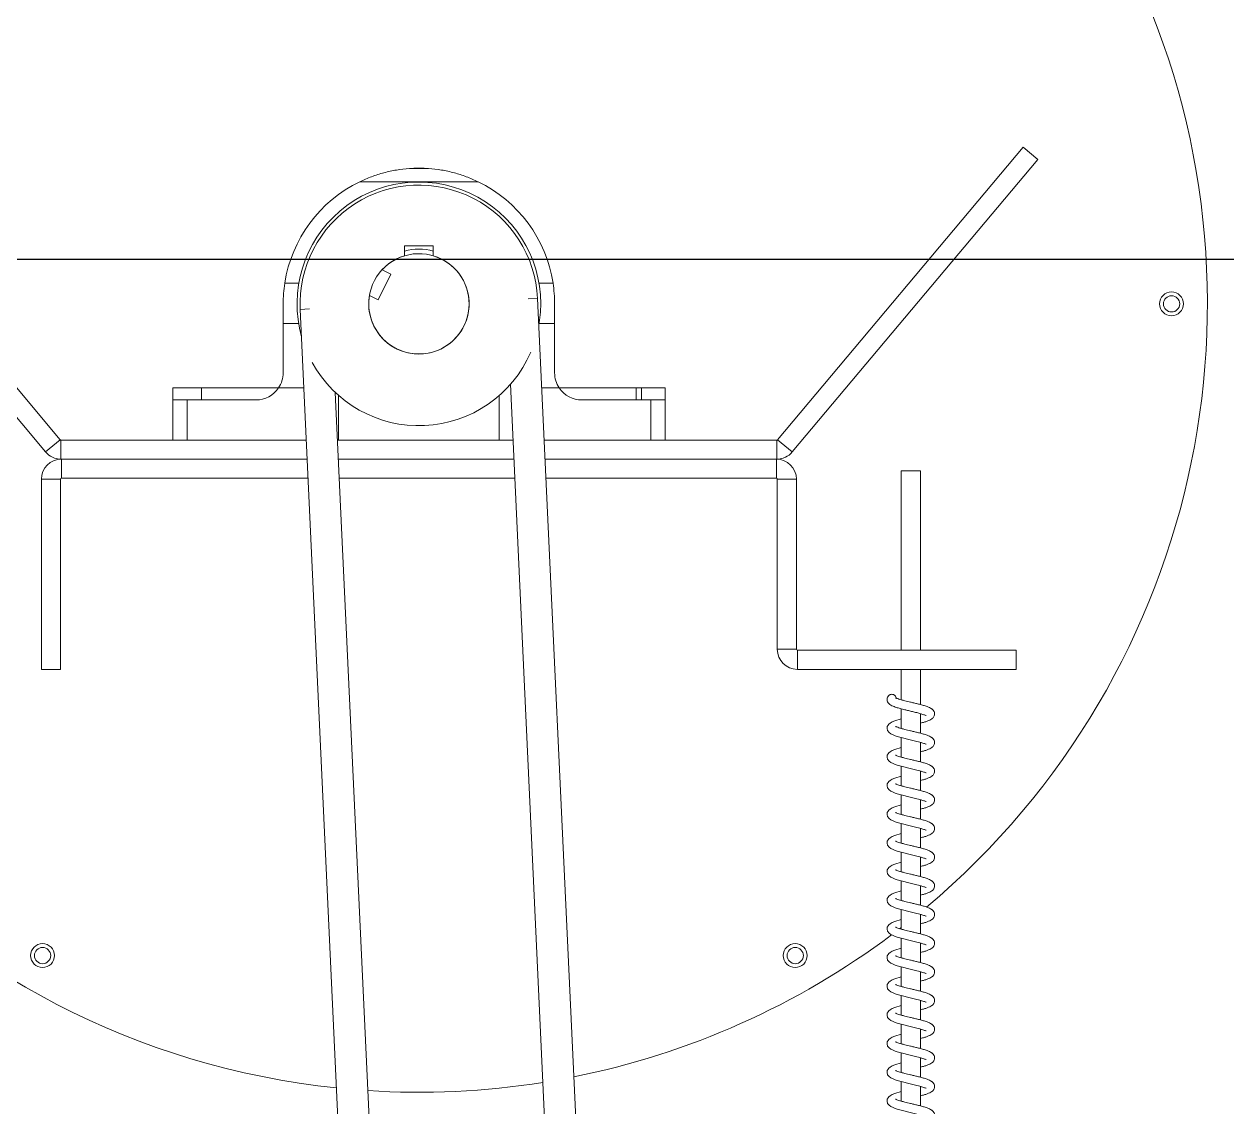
# Model space of a CAD drawing. Extents: x -2187 to 96136, y -11110 to 52208.
# Drawn here: x 42575 to 43078, y 19308 to 19762 of the extents above; entities that cross this region are included whole.
import ezdxf

# ---------------------------------------------------------------- set-up
doc = ezdxf.new("R2010")
doc.units = 0
doc.header["$LTSCALE"] = 1000
doc.header["$MEASUREMENT"] = 0
doc.linetypes.add('DOTE', pattern=[2.42, 2, -0.2, 0.02, -0.2])
doc.layers.add('DOTE', color=14, linetype='DOTE')

msp = doc.modelspace()

# ---------------------------------------------------------------- linework, layer by layer
at = {"color": 7, "linetype": 'Continuous', "lineweight": 15}
for p, q in [((42890.217, 19587.644), (42992.943, 19710.068)), ((42992.943, 19710.068), (42999.071, 19704.926)), ((42489.175, 19707.775), (42589.977, 19587.644)), ((42896.345, 19582.502), (42999.071, 19704.926)), ((42483.047, 19702.632), (42583.848, 19582.502)), ((42744.095, 19701.16), (42736.098, 19701.16)), ((42736.879, 19701.16), (42737.943, 19701.26)), ((42742.251, 19701.26), (42737.943, 19701.26)), ((42742.251, 19701.26), (42743.414, 19701.16)), ((42715.338, 19695.621), (42764.855, 19695.621)), ((42734.097, 19668.801), (42734.097, 19664.626)), ((42746.097, 19668.801), (42734.097, 19668.801)), ((42746.097, 19664.626), (42746.097, 19668.801)), ((42723.09, 19646.17), (42728.381, 19656.941)), ((42728.381, 19656.941), (42724.679, 19658.76)), ((42683.297, 19636.227), (42683.297, 19644.501)), ((42719.388, 19647.989), (42723.09, 19646.17)), ((42789.743, 19646.81), (42825.12, 18886.245)), ((42796.897, 19644.501), (42796.897, 19636.227)), ((42725.828, 18881.626), (42690.45, 19642.192)), ((42683.297, 19615.661), (42683.297, 19636.227)), ((42796.897, 19636.227), (42796.897, 19615.661)), ((42637.097, 19604.301), (42637.097, 19609.301)), ((42637.097, 19609.301), (42649.097, 19609.301)), ((42649.097, 19604.301), (42649.097, 19609.301)), ((42649.097, 19609.301), (42681.349, 19609.301)), ((42681.349, 19609.301), (42691.98, 19609.301)), ((42778.402, 19610.831), (42810.489, 18921.016)), ((42791.488, 19609.301), (42798.844, 19609.301)), ((42798.844, 19609.301), (42831.097, 19609.301)), ((42831.097, 19609.301), (42831.097, 19604.301)), ((42843.097, 19609.301), (42831.097, 19609.301)), ((42833.222, 19609.301), (42833.222, 19604.301)), ((42843.097, 19609.301), (42843.097, 19604.301)), ((42643.097, 19604.301), (42637.097, 19604.301)), ((42637.097, 19587.501), (42637.097, 19604.301)), ((42643.097, 19604.301), (42671.937, 19604.301)), ((42643.097, 19587.501), (42643.097, 19604.301)), ((42737.168, 18917.605), (42705.082, 19607.421)), ((42706.457, 19606.169), (42706.457, 19587.501)), ((42808.257, 19604.301), (42837.097, 19604.301)), ((42843.097, 19604.301), (42837.097, 19604.301)), ((42843.097, 19587.501), (42843.097, 19604.301)), ((42589.977, 19587.644), (42583.848, 19582.502)), ((42590.283, 19587.501), (42692.994, 19587.501)), ((42590.283, 19587.501), (42590.283, 19579.501)), ((42706.008, 19587.501), (42779.488, 19587.501)), ((42792.502, 19587.501), (42889.91, 19587.501)), ((42889.91, 19587.501), (42889.91, 19579.501)), ((42890.217, 19587.644), (42896.345, 19582.502)), ((42590.283, 19579.501), (42693.366, 19579.501)), ((42590.497, 19579.501), (42590.497, 19571.501)), ((42693.366, 19579.501), (42590.497, 19579.501)), ((42706.38, 19579.501), (42779.86, 19579.501)), ((42792.874, 19579.501), (42889.91, 19579.501)), ((42889.697, 19579.501), (42792.874, 19579.501)), ((42889.697, 19571.501), (42889.697, 19579.501)), ((42941.974, 19574.594), (42941.974, 19499.501)), ((42941.974, 19574.594), (42945.99, 19574.594)), ((42945.99, 19574.594), (42950.006, 19574.594)), ((42950.006, 19499.501), (42950.006, 19574.594)), ((42590.097, 19571.101), (42582.097, 19571.101)), ((42582.097, 19571.101), (42582.097, 19491.501)), ((42590.097, 19571.101), (42590.097, 19491.501)), ((42693.738, 19571.501), (42590.497, 19571.501)), ((42780.232, 19571.501), (42706.753, 19571.501)), ((42889.697, 19571.501), (42793.246, 19571.501)), ((42890.097, 19499.901), (42890.097, 19571.101)), ((42898.097, 19571.101), (42890.097, 19571.101)), ((42898.097, 19499.901), (42898.097, 19571.101)), ((42890.097, 19499.901), (42898.097, 19499.901)), ((42898.497, 19499.501), (42898.497, 19491.501)), ((42990.097, 19499.501), (42898.497, 19499.501)), ((42990.097, 19499.501), (42990.097, 19491.501)), ((42590.097, 19491.501), (42582.097, 19491.501)), ((42990.097, 19491.501), (42898.497, 19491.501)), ((42941.974, 19491.501), (42941.974, 19478.774)), ((42950.006, 19476.779), (42950.006, 19491.501)), ((42941.974, 19474.965), (42941.974, 19466.774)), ((42950.006, 19464.779), (42950.006, 19472.967)), ((42941.649, 19466.874), (42941.974, 19466.967)), ((42941.974, 19462.965), (42941.974, 19454.774)), ((42950.006, 19452.779), (42950.006, 19460.967)), ((42941.649, 19454.874), (42941.974, 19454.967)), ((42941.974, 19450.965), (42941.974, 19442.774)), ((42950.006, 19440.779), (42950.006, 19448.967)), ((42941.649, 19442.874), (42941.974, 19442.967)), ((42941.974, 19438.965), (42941.974, 19430.774)), ((42950.006, 19428.779), (42950.006, 19436.967)), ((42941.649, 19430.874), (42941.974, 19430.967)), ((42941.974, 19426.965), (42941.974, 19418.774)), ((42950.006, 19416.779), (42950.006, 19424.967)), ((42941.649, 19418.874), (42941.974, 19418.967)), ((42941.974, 19414.965), (42941.974, 19406.774)), ((42950.006, 19404.779), (42950.006, 19412.967)), ((42941.649, 19406.874), (42941.974, 19406.967)), ((42941.974, 19402.965), (42941.974, 19394.774)), ((42950.006, 19392.779), (42950.006, 19400.967)), ((42941.649, 19394.874), (42941.974, 19394.967)), ((42941.974, 19390.965), (42941.974, 19382.774)), ((42950.006, 19380.779), (42950.006, 19388.967)), ((42941.286, 19382.924), (42941.974, 19383.454)), ((42941.649, 19382.874), (42941.974, 19382.967)), ((42941.974, 19378.965), (42941.974, 19370.774)), ((42950.006, 19368.779), (42950.006, 19376.967)), ((42941.649, 19370.874), (42941.974, 19370.967)), ((42941.974, 19366.965), (42941.974, 19358.774)), ((42950.006, 19356.779), (42950.006, 19364.967)), ((42941.649, 19358.874), (42941.974, 19358.967)), ((42941.974, 19354.965), (42941.974, 19346.774)), ((42950.006, 19344.779), (42950.006, 19352.967)), ((42941.649, 19346.874), (42941.974, 19346.967)), ((42941.974, 19342.965), (42941.974, 19334.774)), ((42950.006, 19332.779), (42950.006, 19340.967)), ((42941.649, 19334.874), (42941.974, 19334.967)), ((42941.974, 19330.965), (42941.974, 19322.774)), ((42950.006, 19320.779), (42950.006, 19328.967)), ((42941.649, 19322.874), (42941.974, 19322.967)), ((42941.974, 19318.965), (42941.974, 19310.774)), ((42950.006, 19308.779), (42950.006, 19316.967)), ((42941.649, 19310.874), (42941.974, 19310.967))]:
    msp.add_line(p, q, dxfattribs=at)
at = {"color": 8, "linetype": 'Continuous', "lineweight": 15}
for p, q in [((42683.962, 19653.17), (42689.839, 19653.17)), ((42790.355, 19653.17), (42796.231, 19653.17)), ((42789.743, 19646.81), (42785.847, 19646.629)), ((42690.45, 19642.192), (42694.346, 19642.373)), ((42683.297, 19636.227), (42689.772, 19636.227)), ((42790.421, 19636.227), (42796.897, 19636.227)), ((42773.737, 19606.169), (42773.737, 19587.501)), ((42837.097, 19604.301), (42837.097, 19587.501))]:
    msp.add_line(p, q, dxfattribs=at)
at = {"color": 7, "linetype": 'Continuous', "lineweight": 15, "flags": 128}
for points in [[(42941.974, 19470.783), (42939.315, 19469.986), (42938.206, 19469.533), (42937.34, 19469.052), (42936.779, 19468.593), (42936.432, 19468.168), (42936.134, 19467.538), (42936.039, 19466.707), (42936.278, 19465.852), (42936.86, 19465.079), (42937.672, 19464.49), (42938.554, 19464.055), (42939.361, 19463.742), (42940.244, 19463.454), (42941.915, 19462.98), (42943.107, 19462.677), (42944.546, 19462.327), (42946.192, 19461.939), (42947.973, 19461.508), (42949.756, 19461.044), (42951.371, 19460.542), (42951.371, 19460.542)], [(42941.974, 19458.783), (42939.315, 19457.986), (42938.206, 19457.533), (42937.34, 19457.052), (42936.779, 19456.593), (42936.432, 19456.168), (42936.134, 19455.538), (42936.039, 19454.707), (42936.278, 19453.852), (42936.86, 19453.079), (42937.672, 19452.49), (42938.554, 19452.055), (42939.361, 19451.742), (42940.244, 19451.454), (42941.915, 19450.98), (42943.107, 19450.677), (42944.546, 19450.327), (42946.192, 19449.939), (42947.973, 19449.508), (42949.756, 19449.044), (42951.371, 19448.542), (42951.371, 19448.542)], [(42941.974, 19446.783), (42939.315, 19445.986), (42938.206, 19445.533), (42937.34, 19445.052), (42936.779, 19444.593), (42936.432, 19444.168), (42936.134, 19443.538), (42936.039, 19442.707), (42936.278, 19441.852), (42936.86, 19441.079), (42937.672, 19440.49), (42938.554, 19440.055), (42939.361, 19439.742), (42940.244, 19439.454), (42941.915, 19438.98), (42943.107, 19438.677), (42944.546, 19438.327), (42946.192, 19437.939), (42947.973, 19437.508), (42949.756, 19437.044), (42951.371, 19436.542), (42951.371, 19436.542)], [(42941.974, 19434.783), (42939.315, 19433.986), (42938.206, 19433.533), (42937.34, 19433.052), (42936.779, 19432.593), (42936.432, 19432.168), (42936.134, 19431.538), (42936.039, 19430.707), (42936.278, 19429.852), (42936.86, 19429.079), (42937.672, 19428.49), (42938.554, 19428.055), (42939.361, 19427.742), (42940.244, 19427.454), (42941.915, 19426.98), (42943.107, 19426.677), (42944.546, 19426.327), (42946.192, 19425.939), (42947.973, 19425.508), (42949.756, 19425.044), (42951.371, 19424.542), (42951.371, 19424.542)], [(42941.974, 19422.783), (42939.315, 19421.986), (42938.206, 19421.533), (42937.34, 19421.052), (42936.779, 19420.593), (42936.432, 19420.168), (42936.134, 19419.538), (42936.039, 19418.707), (42936.278, 19417.852), (42936.86, 19417.079), (42937.672, 19416.49), (42938.554, 19416.055), (42939.361, 19415.742), (42940.244, 19415.454), (42941.915, 19414.98), (42943.107, 19414.677), (42944.546, 19414.327), (42946.192, 19413.939), (42947.973, 19413.508), (42949.756, 19413.044), (42951.371, 19412.542), (42951.371, 19412.542)], [(42941.974, 19410.783), (42939.315, 19409.986), (42938.206, 19409.533), (42937.34, 19409.052), (42936.779, 19408.593), (42936.432, 19408.168), (42936.134, 19407.538), (42936.039, 19406.707), (42936.278, 19405.852), (42936.86, 19405.079), (42937.672, 19404.49), (42938.554, 19404.055), (42939.361, 19403.742), (42940.244, 19403.454), (42941.915, 19402.98), (42943.107, 19402.677), (42944.546, 19402.327), (42946.192, 19401.939), (42947.973, 19401.508), (42949.756, 19401.044), (42951.371, 19400.542), (42951.371, 19400.542)], [(42941.974, 19398.783), (42939.315, 19397.986), (42938.206, 19397.533), (42937.34, 19397.052), (42936.779, 19396.593), (42936.432, 19396.168), (42936.134, 19395.538), (42936.039, 19394.707), (42936.278, 19393.852), (42936.86, 19393.079), (42937.672, 19392.49), (42938.554, 19392.055), (42939.361, 19391.742), (42940.244, 19391.454), (42941.915, 19390.98), (42943.107, 19390.677), (42944.546, 19390.327), (42946.192, 19389.939), (42947.973, 19389.508), (42949.756, 19389.044), (42951.371, 19388.542), (42951.371, 19388.542)], [(42941.974, 19386.783), (42939.315, 19385.986), (42938.206, 19385.533), (42937.34, 19385.052), (42936.779, 19384.593), (42936.432, 19384.168), (42936.134, 19383.538), (42936.039, 19382.707), (42936.278, 19381.852), (42936.86, 19381.079), (42937.672, 19380.49), (42938.554, 19380.055), (42939.361, 19379.742), (42940.244, 19379.454), (42941.915, 19378.98), (42943.107, 19378.677), (42944.546, 19378.327), (42946.192, 19377.939), (42947.973, 19377.508), (42949.756, 19377.044), (42951.371, 19376.542), (42951.371, 19376.542)], [(42941.974, 19374.783), (42939.315, 19373.986), (42938.206, 19373.533), (42937.34, 19373.052), (42936.779, 19372.593), (42936.432, 19372.168), (42936.134, 19371.538), (42936.039, 19370.707), (42936.278, 19369.852), (42936.86, 19369.079), (42937.672, 19368.49), (42938.554, 19368.055), (42939.361, 19367.742), (42940.244, 19367.454), (42941.915, 19366.98), (42943.107, 19366.677), (42944.546, 19366.327), (42946.192, 19365.939), (42947.973, 19365.508), (42949.756, 19365.044), (42951.371, 19364.542), (42951.371, 19364.542)], [(42941.974, 19362.783), (42939.315, 19361.986), (42938.206, 19361.533), (42937.34, 19361.052), (42936.779, 19360.593), (42936.432, 19360.168), (42936.134, 19359.538), (42936.039, 19358.707), (42936.278, 19357.852), (42936.86, 19357.079), (42937.672, 19356.49), (42938.554, 19356.055), (42939.361, 19355.742), (42940.244, 19355.454), (42941.915, 19354.98), (42943.107, 19354.677), (42944.546, 19354.327), (42946.192, 19353.939), (42947.973, 19353.508), (42949.756, 19353.044), (42951.371, 19352.542), (42951.371, 19352.542)], [(42941.974, 19350.783), (42939.315, 19349.986), (42938.206, 19349.533), (42937.34, 19349.052), (42936.779, 19348.593), (42936.432, 19348.168), (42936.134, 19347.538), (42936.039, 19346.707), (42936.278, 19345.852), (42936.86, 19345.079), (42937.672, 19344.49), (42938.554, 19344.055), (42939.361, 19343.742), (42940.244, 19343.454), (42941.915, 19342.98), (42943.107, 19342.677), (42944.546, 19342.327), (42946.192, 19341.939), (42947.973, 19341.508), (42949.756, 19341.044), (42951.371, 19340.542), (42951.371, 19340.542)], [(42941.974, 19338.783), (42939.315, 19337.986), (42938.206, 19337.533), (42937.34, 19337.052), (42936.779, 19336.593), (42936.432, 19336.168), (42936.134, 19335.538), (42936.039, 19334.707), (42936.278, 19333.852), (42936.86, 19333.079), (42937.672, 19332.49), (42938.554, 19332.055), (42939.361, 19331.742), (42940.244, 19331.454), (42941.915, 19330.98), (42943.107, 19330.677), (42944.546, 19330.327), (42946.192, 19329.939), (42947.973, 19329.508), (42949.756, 19329.044), (42951.371, 19328.542), (42951.371, 19328.542)], [(42941.974, 19326.783), (42939.315, 19325.986), (42938.206, 19325.533), (42937.34, 19325.052), (42936.779, 19324.593), (42936.432, 19324.168), (42936.134, 19323.538), (42936.039, 19322.707), (42936.278, 19321.852), (42936.86, 19321.079), (42937.672, 19320.49), (42938.554, 19320.055), (42939.361, 19319.742), (42940.244, 19319.454), (42941.915, 19318.98), (42943.107, 19318.677), (42944.546, 19318.327), (42946.192, 19317.939), (42947.973, 19317.508), (42949.756, 19317.044), (42951.371, 19316.542), (42951.371, 19316.542)], [(42941.974, 19314.783), (42939.315, 19313.986), (42938.206, 19313.533), (42937.34, 19313.052), (42936.779, 19312.593), (42936.432, 19312.168), (42936.134, 19311.538), (42936.039, 19310.707), (42936.278, 19309.852), (42936.86, 19309.079), (42937.672, 19308.49), (42938.554, 19308.055), (42939.361, 19307.742), (42940.244, 19307.454), (42941.915, 19306.98), (42943.107, 19306.677), (42944.546, 19306.327), (42946.192, 19305.939), (42947.973, 19305.508), (42949.756, 19305.044), (42951.371, 19304.542), (42951.371, 19304.542)]]:
    msp.add_lwpolyline(points, dxfattribs=at)
at = {"color": 7, "linetype": 'Continuous', "lineweight": 15}
for centre, radius in [((43055.097, 19644.501), 5), ((43055.097, 19644.501), 3.4), ((42582.597, 19371.703), 5), ((42582.597, 19371.703), 3.4), ((42897.597, 19371.703), 5), ((42897.597, 19371.703), 3.4)]:
    msp.add_circle(centre, radius, dxfattribs=at)
for centre, radius, start, end in [((42707.248, 19607.917), 404.25, 89.31279, 180.43809), ((42707.248, 19607.917), 366.25, 87.91279, 180.43809), ((42740.097, 19644.501), 330, 310.07092, 180), ((42740.097, 19644.501), 56.8, 85.96336, 94.03664), ((42740.097, 19644.501), 56.8, 115.84193, 171.22174), ((42740.097, 19644.501), 51, 0, 195.62752), ((42740.097, 19644.501), 56.8, 8.77826, 64.15807), ((42740.097, 19644.501), 49.7, 2.66316, 182.66316), ((42740.097, 19644.501), 21, 170.4399, 137.2368), ((42740.097, 19644.501), 21, 106.60155, 73.39845), ((42740.097, 19644.501), 22.9, 74.81071, 105.18929), ((42740.097, 19644.501), 330, 180, 264.00111), ((42740.097, 19644.501), 51, 349.6988, 0), ((42740.097, 19644.501), 51, 208.76165, 336.56468), ((42671.937, 19615.661), 11.36, 325.95394, 0), ((42808.257, 19615.661), 11.36, 180, 214.04606), ((42671.937, 19615.661), 11.36, 270, 325.95394), ((42808.257, 19615.661), 11.36, 214.04606, 270), ((42840.995, 19608.94), 500, 180.43809, 255.34526), ((42590.283, 19587.901), 0.4, 220, 270), ((42590.497, 19571.101), 8.4, 90, 180), ((42590.283, 19587.901), 8.4, 220, 270), ((42889.697, 19571.101), 8.4, 0, 90), ((42889.91, 19587.901), 8.4, 270, 320), ((42590.497, 19571.101), 0.4, 90, 180), ((42889.697, 19571.101), 0.4, 0, 90), ((42898.497, 19499.901), 8.4, 180, 270), ((42898.497, 19499.901), 0.4, 180, 270), ((42740.097, 19644.501), 330, 281.32521, 306.83035), ((42740.097, 19644.501), 330, 266.27797, 279.04836)]:
    msp.add_arc(centre, radius, start, end, dxfattribs=at)
for points, knots in [([(42715.338, 19695.621), (42716.977, 19696.36), (42720.293, 19697.855), (42725.459, 19699.459), (42730.742, 19700.637), (42734.307, 19700.985), (42736.098, 19701.16)], [0, 0, 0, 0, 0.2434612, 0.4926801, 0.7450337, 1, 1, 1, 1]), ([(42744.095, 19701.16), (42745.901, 19700.983), (42749.53, 19700.628), (42754.809, 19699.439), (42759.959, 19697.829), (42763.213, 19696.362), (42764.855, 19695.621)], [0, 0, 0, 0, 0.256965, 0.5164898, 0.7560123, 1, 1, 1, 1]), ([(42683.297, 19644.501), (42683.324, 19645.937), (42683.378, 19648.827), (42683.767, 19651.716), (42683.962, 19653.17)], [0, 0, 0, 0, 0.4970674, 1, 1, 1, 1]), ([(42796.231, 19653.17), (42796.425, 19651.733), (42796.814, 19648.844), (42796.869, 19645.954), (42796.897, 19644.501)], [0, 0, 0, 0, 0.4970674, 1, 1, 1, 1]), ([(42936.495, 19480.246), (42936.474, 19480.221), (42936.334, 19480.053), (42936.07, 19479.476), (42935.987, 19478.669), (42936.244, 19477.78), (42936.859, 19477.014), (42937.612, 19476.497), (42938.472, 19476.076), (42939.359, 19475.734), (42940.424, 19475.392), (42941.687, 19475.032), (42943.159, 19474.662), (42944.599, 19474.312), (42946.257, 19473.925), (42948.043, 19473.494), (42949.869, 19473.033), (42950.858, 19472.71), (42951.371, 19472.542)], [0, 0, 0, 0, 0.0073633, 0.0490766, 0.1002402, 0.1572666, 0.2222072, 0.2925581, 0.3557236, 0.4064448, 0.4580815, 0.5445383, 0.6006866, 0.6654221, 0.7379883, 0.8183615, 0.9056776, 1, 1, 1, 1]), ([(42939.885, 19479.173), (42939.87, 19479.352), (42939.837, 19479.756), (42939.585, 19480.246), (42939.248, 19480.614), (42938.898, 19480.858), (42938.48, 19481.022), (42938.02, 19481.081), (42937.562, 19481.022), (42937.14, 19480.86), (42936.801, 19480.609), (42936.574, 19480.405), (42936.508, 19480.265), (42936.498, 19480.244)], [0, 0, 0, 0, 0.1119108, 0.2534681, 0.3363082, 0.4261609, 0.5213826, 0.6195349, 0.7176872, 0.8129089, 0.9027617, 0.9856018, 1, 1, 1, 1]), ([(42950.006, 19468.969), (42950.305, 19469.048), (42951.103, 19469.257), (42952.255, 19469.605), (42953.444, 19470.044), (42954.369, 19470.496), (42955.015, 19470.953), (42955.447, 19471.398), (42955.835, 19472.04), (42955.976, 19472.738), (42955.917, 19473.352), (42955.76, 19473.815), (42955.538, 19474.195), (42955.351, 19474.441), (42955.191, 19474.608), (42955.074, 19474.712), (42955.001, 19474.771), (42954.926, 19474.824), (42954.809, 19474.908), (42954.552, 19475.088), (42954.137, 19475.353), (42953.335, 19475.749), (42952.133, 19476.188), (42950.493, 19476.662), (42948.86, 19477.076), (42947.292, 19477.456), (42945.495, 19477.876), (42943.676, 19478.316), (42942.042, 19478.744), (42940.869, 19479.109), (42940.082, 19479.382), (42939.621, 19479.617), (42939.6, 19479.613), (42939.593, 19479.612)], [0, 0, 0, 0, 0.0285952, 0.0761955, 0.1241062, 0.1716083, 0.2108316, 0.2395278, 0.2648766, 0.2981721, 0.3190702, 0.3454717, 0.358496, 0.3689234, 0.3768081, 0.3798698, 0.382417, 0.3847304, 0.3875432, 0.3958286, 0.4250802, 0.4717151, 0.5360947, 0.5921166, 0.6429562, 0.6890391, 0.7301891, 0.798723, 0.8495475, 0.8909822, 0.9342724, 0.9781317, 1, 1, 1, 1]), ([(42950.319, 19472.869), (42950.237, 19472.843), (42950.143, 19472.812), (42950.023, 19472.779), (42950.006, 19472.775)], [0, 0, 0, 0, 0.8629982, 1, 1, 1, 1]), ([(42951.371, 19472.542), (42951.614, 19472.454), (42952.037, 19472.301), (42952.315, 19472.176), (42952.351, 19472.174), (42952.365, 19472.174)], [0, 0, 0, 0, 0.4544799, 0.7918507, 1, 1, 1, 1]), ([(42950.006, 19456.969), (42950.305, 19457.048), (42951.103, 19457.257), (42952.255, 19457.605), (42953.444, 19458.044), (42954.369, 19458.496), (42955.015, 19458.953), (42955.447, 19459.398), (42955.835, 19460.04), (42955.976, 19460.738), (42955.917, 19461.352), (42955.76, 19461.815), (42955.538, 19462.195), (42955.351, 19462.441), (42955.191, 19462.608), (42955.074, 19462.712), (42955.001, 19462.771), (42954.926, 19462.824), (42954.809, 19462.908), (42954.552, 19463.088), (42954.137, 19463.353), (42953.335, 19463.749), (42952.133, 19464.188), (42950.493, 19464.662), (42948.86, 19465.076), (42947.292, 19465.456), (42945.495, 19465.876), (42943.676, 19466.316), (42942.042, 19466.744), (42940.869, 19467.109), (42940.082, 19467.382), (42939.621, 19467.617), (42939.6, 19467.613), (42939.593, 19467.612)], [0, 0, 0, 0, 0.0285952, 0.0761955, 0.1241062, 0.1716083, 0.2108316, 0.2395278, 0.2648766, 0.2981721, 0.3190702, 0.3454717, 0.358496, 0.3689234, 0.3768081, 0.3798698, 0.382417, 0.3847304, 0.3875432, 0.3958286, 0.4250802, 0.4717151, 0.5360947, 0.5921166, 0.6429562, 0.6890391, 0.7301891, 0.798723, 0.8495475, 0.8909822, 0.9342724, 0.9781317, 1, 1, 1, 1]), ([(42950.319, 19460.869), (42950.237, 19460.843), (42950.143, 19460.812), (42950.023, 19460.779), (42950.006, 19460.775)], [0, 0, 0, 0, 0.86299823, 1, 1, 1, 1]), ([(42951.371, 19460.542), (42951.614, 19460.454), (42952.037, 19460.301), (42952.315, 19460.176), (42952.351, 19460.174), (42952.365, 19460.174)], [0, 0, 0, 0, 0.4544799, 0.7918507, 1, 1, 1, 1]), ([(42950.006, 19444.969), (42950.305, 19445.048), (42951.103, 19445.257), (42952.255, 19445.605), (42953.444, 19446.044), (42954.369, 19446.496), (42955.015, 19446.953), (42955.447, 19447.398), (42955.835, 19448.04), (42955.976, 19448.738), (42955.917, 19449.352), (42955.76, 19449.815), (42955.538, 19450.195), (42955.351, 19450.441), (42955.191, 19450.608), (42955.074, 19450.712), (42955.001, 19450.771), (42954.926, 19450.824), (42954.809, 19450.908), (42954.552, 19451.088), (42954.137, 19451.353), (42953.335, 19451.749), (42952.133, 19452.188), (42950.493, 19452.662), (42948.86, 19453.076), (42947.292, 19453.456), (42945.495, 19453.876), (42943.676, 19454.316), (42942.042, 19454.744), (42940.869, 19455.109), (42940.082, 19455.382), (42939.621, 19455.617), (42939.6, 19455.613), (42939.593, 19455.612)], [0, 0, 0, 0, 0.0285952, 0.0761955, 0.1241062, 0.1716083, 0.2108316, 0.2395278, 0.2648766, 0.2981721, 0.3190702, 0.3454717, 0.358496, 0.3689234, 0.3768081, 0.3798698, 0.382417, 0.3847304, 0.3875432, 0.3958286, 0.4250802, 0.4717151, 0.5360947, 0.5921166, 0.6429562, 0.6890391, 0.7301891, 0.798723, 0.8495475, 0.8909822, 0.9342724, 0.9781317, 1, 1, 1, 1]), ([(42950.319, 19448.869), (42950.237, 19448.843), (42950.143, 19448.812), (42950.023, 19448.779), (42950.006, 19448.775)], [0, 0, 0, 0, 0.8629982, 1, 1, 1, 1]), ([(42951.371, 19448.542), (42951.614, 19448.454), (42952.037, 19448.301), (42952.315, 19448.176), (42952.351, 19448.174), (42952.365, 19448.174)], [0, 0, 0, 0, 0.45447993, 0.7918507, 1, 1, 1, 1]), ([(42950.006, 19432.969), (42950.305, 19433.048), (42951.103, 19433.257), (42952.255, 19433.605), (42953.444, 19434.044), (42954.369, 19434.496), (42955.015, 19434.953), (42955.447, 19435.398), (42955.835, 19436.04), (42955.976, 19436.738), (42955.917, 19437.352), (42955.76, 19437.815), (42955.538, 19438.195), (42955.351, 19438.441), (42955.191, 19438.608), (42955.074, 19438.712), (42955.001, 19438.771), (42954.926, 19438.824), (42954.809, 19438.908), (42954.552, 19439.088), (42954.137, 19439.353), (42953.335, 19439.749), (42952.133, 19440.188), (42950.493, 19440.662), (42948.86, 19441.076), (42947.292, 19441.456), (42945.495, 19441.876), (42943.676, 19442.316), (42942.042, 19442.744), (42940.869, 19443.109), (42940.082, 19443.382), (42939.621, 19443.617), (42939.6, 19443.613), (42939.593, 19443.612)], [0, 0, 0, 0, 0.0285952, 0.0761955, 0.1241062, 0.1716083, 0.2108316, 0.2395278, 0.2648766, 0.2981721, 0.3190702, 0.3454717, 0.358496, 0.3689234, 0.3768081, 0.3798698, 0.382417, 0.3847304, 0.3875432, 0.3958286, 0.4250802, 0.4717151, 0.5360947, 0.5921166, 0.6429562, 0.6890391, 0.7301891, 0.798723, 0.8495475, 0.8909822, 0.9342724, 0.9781317, 1, 1, 1, 1]), ([(42950.319, 19436.869), (42950.237, 19436.843), (42950.143, 19436.812), (42950.023, 19436.779), (42950.006, 19436.775)], [0, 0, 0, 0, 0.8629982, 1, 1, 1, 1]), ([(42951.371, 19436.542), (42951.614, 19436.454), (42952.037, 19436.301), (42952.315, 19436.176), (42952.351, 19436.174), (42952.365, 19436.174)], [0, 0, 0, 0, 0.4544799, 0.7918507, 1, 1, 1, 1]), ([(42950.006, 19420.969), (42950.305, 19421.048), (42951.103, 19421.257), (42952.255, 19421.605), (42953.444, 19422.044), (42954.369, 19422.496), (42955.015, 19422.953), (42955.447, 19423.398), (42955.835, 19424.04), (42955.976, 19424.738), (42955.917, 19425.352), (42955.76, 19425.815), (42955.538, 19426.195), (42955.351, 19426.441), (42955.191, 19426.608), (42955.074, 19426.712), (42955.001, 19426.771), (42954.926, 19426.824), (42954.809, 19426.908), (42954.552, 19427.088), (42954.137, 19427.353), (42953.335, 19427.749), (42952.133, 19428.188), (42950.493, 19428.662), (42948.86, 19429.076), (42947.292, 19429.456), (42945.495, 19429.876), (42943.676, 19430.316), (42942.042, 19430.744), (42940.869, 19431.109), (42940.082, 19431.382), (42939.621, 19431.617), (42939.6, 19431.613), (42939.593, 19431.612)], [0, 0, 0, 0, 0.0285952, 0.0761955, 0.1241062, 0.1716083, 0.2108316, 0.2395278, 0.2648766, 0.2981721, 0.3190702, 0.3454717, 0.358496, 0.3689234, 0.3768081, 0.3798698, 0.382417, 0.3847304, 0.3875432, 0.3958286, 0.4250802, 0.4717151, 0.5360947, 0.5921166, 0.6429562, 0.6890391, 0.7301891, 0.798723, 0.8495475, 0.8909822, 0.9342724, 0.9781317, 1, 1, 1, 1]), ([(42950.319, 19424.869), (42950.237, 19424.843), (42950.143, 19424.812), (42950.023, 19424.779), (42950.006, 19424.775)], [0, 0, 0, 0, 0.8629982, 1, 1, 1, 1]), ([(42951.371, 19424.542), (42951.614, 19424.454), (42952.037, 19424.301), (42952.315, 19424.176), (42952.351, 19424.174), (42952.365, 19424.174)], [0, 0, 0, 0, 0.4544799, 0.7918507, 1, 1, 1, 1]), ([(42950.006, 19408.969), (42950.305, 19409.048), (42951.103, 19409.257), (42952.255, 19409.605), (42953.444, 19410.044), (42954.369, 19410.496), (42955.015, 19410.953), (42955.447, 19411.398), (42955.835, 19412.04), (42955.976, 19412.738), (42955.917, 19413.352), (42955.76, 19413.815), (42955.538, 19414.195), (42955.351, 19414.441), (42955.191, 19414.608), (42955.074, 19414.712), (42955.001, 19414.771), (42954.926, 19414.824), (42954.809, 19414.908), (42954.552, 19415.088), (42954.137, 19415.353), (42953.335, 19415.749), (42952.133, 19416.188), (42950.493, 19416.662), (42948.86, 19417.076), (42947.292, 19417.456), (42945.495, 19417.876), (42943.676, 19418.316), (42942.042, 19418.744), (42940.869, 19419.109), (42940.082, 19419.382), (42939.621, 19419.617), (42939.6, 19419.613), (42939.593, 19419.612)], [0, 0, 0, 0, 0.0285952, 0.0761955, 0.1241062, 0.1716083, 0.2108316, 0.2395278, 0.2648766, 0.2981721, 0.3190702, 0.3454717, 0.358496, 0.3689234, 0.3768081, 0.3798698, 0.382417, 0.3847304, 0.3875432, 0.3958286, 0.4250802, 0.4717151, 0.5360947, 0.5921166, 0.6429562, 0.6890391, 0.7301891, 0.798723, 0.8495475, 0.8909822, 0.9342724, 0.9781317, 1, 1, 1, 1]), ([(42950.319, 19412.869), (42950.237, 19412.843), (42950.143, 19412.812), (42950.023, 19412.779), (42950.006, 19412.775)], [0, 0, 0, 0, 0.8629982, 1, 1, 1, 1]), ([(42951.371, 19412.542), (42951.614, 19412.454), (42952.037, 19412.301), (42952.315, 19412.176), (42952.351, 19412.174), (42952.365, 19412.174)], [0, 0, 0, 0, 0.4544799, 0.7918507, 1, 1, 1, 1]), ([(42950.006, 19396.969), (42950.305, 19397.048), (42951.103, 19397.257), (42952.255, 19397.605), (42953.444, 19398.044), (42954.369, 19398.496), (42955.015, 19398.953), (42955.447, 19399.398), (42955.835, 19400.04), (42955.976, 19400.738), (42955.917, 19401.352), (42955.76, 19401.815), (42955.538, 19402.195), (42955.351, 19402.441), (42955.191, 19402.608), (42955.074, 19402.712), (42955.001, 19402.771), (42954.926, 19402.824), (42954.809, 19402.908), (42954.552, 19403.088), (42954.137, 19403.353), (42953.335, 19403.749), (42952.133, 19404.188), (42950.493, 19404.662), (42948.86, 19405.076), (42947.292, 19405.456), (42945.495, 19405.876), (42943.676, 19406.316), (42942.042, 19406.744), (42940.869, 19407.109), (42940.082, 19407.382), (42939.621, 19407.617), (42939.6, 19407.613), (42939.593, 19407.612)], [0, 0, 0, 0, 0.0285952, 0.0761955, 0.1241062, 0.1716083, 0.2108316, 0.2395278, 0.2648766, 0.2981721, 0.3190702, 0.3454717, 0.358496, 0.3689234, 0.3768081, 0.3798698, 0.382417, 0.3847304, 0.3875432, 0.3958286, 0.4250802, 0.4717151, 0.5360947, 0.5921166, 0.6429562, 0.6890391, 0.7301891, 0.798723, 0.8495475, 0.8909822, 0.9342724, 0.9781317, 1, 1, 1, 1]), ([(42950.319, 19400.869), (42950.237, 19400.843), (42950.143, 19400.812), (42950.023, 19400.779), (42950.006, 19400.775)], [0, 0, 0, 0, 0.8629982, 1, 1, 1, 1]), ([(42951.371, 19400.542), (42951.614, 19400.454), (42952.037, 19400.301), (42952.315, 19400.176), (42952.351, 19400.174), (42952.365, 19400.174)], [0, 0, 0, 0, 0.45447993, 0.7918507, 1, 1, 1, 1]), ([(42950.006, 19384.969), (42950.305, 19385.048), (42951.103, 19385.257), (42952.255, 19385.605), (42953.444, 19386.044), (42954.369, 19386.496), (42955.015, 19386.953), (42955.447, 19387.398), (42955.835, 19388.04), (42955.976, 19388.738), (42955.917, 19389.352), (42955.76, 19389.815), (42955.538, 19390.195), (42955.351, 19390.441), (42955.191, 19390.608), (42955.074, 19390.712), (42955.001, 19390.771), (42954.926, 19390.824), (42954.809, 19390.908), (42954.552, 19391.088), (42954.137, 19391.353), (42953.335, 19391.749), (42952.133, 19392.188), (42950.493, 19392.662), (42948.86, 19393.076), (42947.292, 19393.456), (42945.495, 19393.876), (42943.676, 19394.316), (42942.042, 19394.744), (42940.869, 19395.109), (42940.082, 19395.382), (42939.621, 19395.617), (42939.6, 19395.613), (42939.593, 19395.612)], [0, 0, 0, 0, 0.0285952, 0.0761955, 0.1241062, 0.1716083, 0.2108316, 0.2395278, 0.2648766, 0.2981721, 0.3190702, 0.3454717, 0.358496, 0.3689234, 0.3768081, 0.3798698, 0.382417, 0.3847304, 0.3875432, 0.3958286, 0.4250802, 0.4717151, 0.5360947, 0.5921166, 0.6429562, 0.6890391, 0.7301891, 0.798723, 0.8495475, 0.8909822, 0.9342724, 0.9781317, 1, 1, 1, 1]), ([(42950.319, 19388.869), (42950.237, 19388.843), (42950.143, 19388.812), (42950.023, 19388.779), (42950.006, 19388.775)], [0, 0, 0, 0, 0.8629982, 1, 1, 1, 1]), ([(42951.371, 19388.542), (42951.614, 19388.454), (42952.037, 19388.301), (42952.315, 19388.176), (42952.351, 19388.174), (42952.365, 19388.174)], [0, 0, 0, 0, 0.4544799, 0.7918507, 1, 1, 1, 1]), ([(42950.006, 19372.969), (42950.305, 19373.048), (42951.103, 19373.257), (42952.255, 19373.605), (42953.444, 19374.044), (42954.369, 19374.496), (42955.015, 19374.953), (42955.447, 19375.398), (42955.835, 19376.04), (42955.976, 19376.738), (42955.917, 19377.352), (42955.76, 19377.815), (42955.538, 19378.195), (42955.351, 19378.441), (42955.191, 19378.608), (42955.074, 19378.712), (42955.001, 19378.771), (42954.926, 19378.824), (42954.809, 19378.908), (42954.552, 19379.088), (42954.137, 19379.353), (42953.335, 19379.749), (42952.133, 19380.188), (42950.493, 19380.662), (42948.86, 19381.076), (42947.292, 19381.456), (42945.495, 19381.876), (42943.676, 19382.316), (42942.042, 19382.744), (42940.869, 19383.109), (42940.082, 19383.382), (42939.621, 19383.617), (42939.6, 19383.613), (42939.593, 19383.612)], [0, 0, 0, 0, 0.0285952, 0.0761955, 0.1241062, 0.1716083, 0.2108316, 0.2395278, 0.2648766, 0.2981721, 0.3190702, 0.3454717, 0.358496, 0.3689234, 0.3768081, 0.3798698, 0.382417, 0.3847304, 0.3875432, 0.3958286, 0.4250802, 0.4717151, 0.5360947, 0.5921166, 0.6429562, 0.6890391, 0.7301891, 0.798723, 0.8495475, 0.8909822, 0.9342724, 0.9781317, 1, 1, 1, 1]), ([(42950.319, 19376.869), (42950.237, 19376.843), (42950.143, 19376.812), (42950.023, 19376.779), (42950.006, 19376.775)], [0, 0, 0, 0, 0.8629982, 1, 1, 1, 1]), ([(42951.371, 19376.542), (42951.614, 19376.454), (42952.037, 19376.301), (42952.315, 19376.176), (42952.351, 19376.174), (42952.365, 19376.174)], [0, 0, 0, 0, 0.4544799, 0.7918507, 1, 1, 1, 1]), ([(42950.006, 19360.969), (42950.305, 19361.048), (42951.103, 19361.257), (42952.255, 19361.605), (42953.444, 19362.044), (42954.369, 19362.496), (42955.015, 19362.953), (42955.447, 19363.398), (42955.835, 19364.04), (42955.976, 19364.738), (42955.917, 19365.352), (42955.76, 19365.815), (42955.538, 19366.195), (42955.351, 19366.441), (42955.191, 19366.608), (42955.074, 19366.712), (42955.001, 19366.771), (42954.926, 19366.824), (42954.809, 19366.908), (42954.552, 19367.088), (42954.137, 19367.353), (42953.335, 19367.749), (42952.133, 19368.188), (42950.493, 19368.662), (42948.86, 19369.076), (42947.292, 19369.456), (42945.495, 19369.876), (42943.676, 19370.316), (42942.042, 19370.744), (42940.869, 19371.109), (42940.082, 19371.382), (42939.621, 19371.617), (42939.6, 19371.613), (42939.593, 19371.612)], [0, 0, 0, 0, 0.0285952, 0.0761955, 0.1241062, 0.1716083, 0.2108316, 0.2395278, 0.2648766, 0.2981721, 0.3190702, 0.3454717, 0.358496, 0.3689234, 0.3768081, 0.3798698, 0.382417, 0.3847304, 0.3875432, 0.3958286, 0.4250802, 0.4717151, 0.5360947, 0.5921166, 0.6429562, 0.6890391, 0.7301891, 0.798723, 0.8495475, 0.8909822, 0.9342724, 0.9781317, 1, 1, 1, 1]), ([(42950.319, 19364.869), (42950.237, 19364.843), (42950.143, 19364.812), (42950.023, 19364.779), (42950.006, 19364.775)], [0, 0, 0, 0, 0.8629982, 1, 1, 1, 1]), ([(42951.371, 19364.542), (42951.614, 19364.454), (42952.037, 19364.301), (42952.315, 19364.176), (42952.351, 19364.174), (42952.365, 19364.174)], [0, 0, 0, 0, 0.4544799, 0.7918507, 1, 1, 1, 1]), ([(42950.006, 19348.969), (42950.305, 19349.048), (42951.103, 19349.257), (42952.255, 19349.605), (42953.444, 19350.044), (42954.369, 19350.496), (42955.015, 19350.953), (42955.447, 19351.398), (42955.835, 19352.04), (42955.976, 19352.738), (42955.917, 19353.352), (42955.76, 19353.815), (42955.538, 19354.195), (42955.351, 19354.441), (42955.191, 19354.608), (42955.074, 19354.712), (42955.001, 19354.771), (42954.926, 19354.824), (42954.809, 19354.908), (42954.552, 19355.088), (42954.137, 19355.353), (42953.335, 19355.749), (42952.133, 19356.188), (42950.493, 19356.662), (42948.86, 19357.076), (42947.292, 19357.456), (42945.495, 19357.876), (42943.676, 19358.316), (42942.042, 19358.744), (42940.869, 19359.109), (42940.082, 19359.382), (42939.621, 19359.617), (42939.6, 19359.613), (42939.593, 19359.612)], [0, 0, 0, 0, 0.0285952, 0.0761955, 0.1241062, 0.1716083, 0.2108316, 0.2395278, 0.2648766, 0.2981721, 0.3190702, 0.3454717, 0.358496, 0.3689234, 0.3768081, 0.3798698, 0.382417, 0.3847304, 0.3875432, 0.3958286, 0.4250802, 0.4717151, 0.5360947, 0.5921166, 0.6429562, 0.6890391, 0.7301891, 0.798723, 0.8495475, 0.8909822, 0.9342724, 0.9781317, 1, 1, 1, 1]), ([(42950.319, 19352.869), (42950.237, 19352.843), (42950.143, 19352.812), (42950.023, 19352.779), (42950.006, 19352.775)], [0, 0, 0, 0, 0.8629982, 1, 1, 1, 1]), ([(42951.371, 19352.542), (42951.614, 19352.454), (42952.037, 19352.301), (42952.315, 19352.176), (42952.351, 19352.174), (42952.365, 19352.174)], [0, 0, 0, 0, 0.4544799, 0.7918507, 1, 1, 1, 1]), ([(42950.006, 19336.969), (42950.305, 19337.048), (42951.103, 19337.257), (42952.255, 19337.605), (42953.444, 19338.044), (42954.369, 19338.496), (42955.015, 19338.953), (42955.447, 19339.398), (42955.835, 19340.04), (42955.976, 19340.738), (42955.917, 19341.352), (42955.76, 19341.815), (42955.538, 19342.195), (42955.351, 19342.441), (42955.191, 19342.608), (42955.074, 19342.712), (42955.001, 19342.771), (42954.926, 19342.824), (42954.809, 19342.908), (42954.552, 19343.088), (42954.137, 19343.353), (42953.335, 19343.749), (42952.133, 19344.188), (42950.493, 19344.662), (42948.86, 19345.076), (42947.292, 19345.456), (42945.495, 19345.876), (42943.676, 19346.316), (42942.042, 19346.744), (42940.869, 19347.109), (42940.082, 19347.382), (42939.621, 19347.617), (42939.6, 19347.613), (42939.593, 19347.612)], [0, 0, 0, 0, 0.0285952, 0.0761955, 0.1241062, 0.1716083, 0.2108316, 0.2395278, 0.2648766, 0.2981721, 0.3190702, 0.3454717, 0.358496, 0.3689234, 0.3768081, 0.3798698, 0.382417, 0.3847304, 0.3875432, 0.3958286, 0.4250802, 0.4717151, 0.5360947, 0.5921166, 0.6429562, 0.6890391, 0.7301891, 0.798723, 0.8495475, 0.8909822, 0.9342724, 0.9781317, 1, 1, 1, 1]), ([(42950.319, 19340.869), (42950.237, 19340.843), (42950.143, 19340.812), (42950.023, 19340.779), (42950.006, 19340.775)], [0, 0, 0, 0, 0.8629982, 1, 1, 1, 1]), ([(42951.371, 19340.542), (42951.614, 19340.454), (42952.037, 19340.301), (42952.315, 19340.176), (42952.351, 19340.174), (42952.365, 19340.174)], [0, 0, 0, 0, 0.4544799, 0.7918507, 1, 1, 1, 1]), ([(42950.006, 19324.969), (42950.305, 19325.048), (42951.103, 19325.257), (42952.255, 19325.605), (42953.444, 19326.044), (42954.369, 19326.496), (42955.015, 19326.953), (42955.447, 19327.398), (42955.835, 19328.04), (42955.976, 19328.738), (42955.917, 19329.352), (42955.76, 19329.815), (42955.538, 19330.195), (42955.351, 19330.441), (42955.191, 19330.608), (42955.074, 19330.712), (42955.001, 19330.771), (42954.926, 19330.824), (42954.809, 19330.908), (42954.552, 19331.088), (42954.137, 19331.353), (42953.335, 19331.749), (42952.133, 19332.188), (42950.493, 19332.662), (42948.86, 19333.076), (42947.292, 19333.456), (42945.495, 19333.876), (42943.676, 19334.316), (42942.042, 19334.744), (42940.869, 19335.109), (42940.082, 19335.382), (42939.621, 19335.617), (42939.6, 19335.613), (42939.593, 19335.612)], [0, 0, 0, 0, 0.0285952, 0.0761955, 0.1241062, 0.1716083, 0.2108316, 0.2395278, 0.2648766, 0.2981721, 0.3190702, 0.3454717, 0.358496, 0.3689234, 0.3768081, 0.3798698, 0.382417, 0.3847304, 0.3875432, 0.3958286, 0.4250802, 0.4717151, 0.5360947, 0.5921166, 0.6429562, 0.6890391, 0.7301891, 0.798723, 0.8495475, 0.8909822, 0.9342724, 0.9781317, 1, 1, 1, 1]), ([(42950.319, 19328.869), (42950.237, 19328.843), (42950.143, 19328.812), (42950.023, 19328.779), (42950.006, 19328.775)], [0, 0, 0, 0, 0.86299823, 1, 1, 1, 1]), ([(42951.371, 19328.542), (42951.614, 19328.454), (42952.037, 19328.301), (42952.315, 19328.176), (42952.351, 19328.174), (42952.365, 19328.174)], [0, 0, 0, 0, 0.4544799, 0.7918507, 1, 1, 1, 1]), ([(42950.006, 19312.969), (42950.305, 19313.048), (42951.103, 19313.257), (42952.255, 19313.605), (42953.444, 19314.044), (42954.369, 19314.496), (42955.015, 19314.953), (42955.447, 19315.398), (42955.835, 19316.04), (42955.976, 19316.738), (42955.917, 19317.352), (42955.76, 19317.815), (42955.538, 19318.195), (42955.351, 19318.441), (42955.191, 19318.608), (42955.074, 19318.712), (42955.001, 19318.771), (42954.926, 19318.824), (42954.809, 19318.908), (42954.552, 19319.088), (42954.137, 19319.353), (42953.335, 19319.749), (42952.133, 19320.188), (42950.493, 19320.662), (42948.86, 19321.076), (42947.292, 19321.456), (42945.495, 19321.876), (42943.676, 19322.316), (42942.042, 19322.744), (42940.869, 19323.109), (42940.082, 19323.382), (42939.621, 19323.617), (42939.6, 19323.613), (42939.593, 19323.612)], [0, 0, 0, 0, 0.0285952, 0.0761955, 0.1241062, 0.1716083, 0.2108316, 0.2395278, 0.2648766, 0.2981721, 0.3190702, 0.3454717, 0.358496, 0.3689234, 0.3768081, 0.3798698, 0.382417, 0.3847304, 0.3875432, 0.3958286, 0.4250802, 0.4717151, 0.5360947, 0.5921166, 0.6429562, 0.6890391, 0.7301891, 0.798723, 0.8495475, 0.8909822, 0.9342724, 0.9781317, 1, 1, 1, 1]), ([(42950.319, 19316.869), (42950.237, 19316.843), (42950.143, 19316.812), (42950.023, 19316.779), (42950.006, 19316.775)], [0, 0, 0, 0, 0.86299823, 1, 1, 1, 1]), ([(42951.371, 19316.542), (42951.614, 19316.454), (42952.037, 19316.301), (42952.315, 19316.176), (42952.351, 19316.174), (42952.365, 19316.174)], [0, 0, 0, 0, 0.4544799, 0.7918507, 1, 1, 1, 1]), ([(42950.006, 19300.969), (42950.305, 19301.048), (42951.103, 19301.257), (42952.255, 19301.605), (42953.444, 19302.044), (42954.369, 19302.496), (42955.015, 19302.953), (42955.447, 19303.398), (42955.835, 19304.04), (42955.976, 19304.738), (42955.917, 19305.352), (42955.76, 19305.815), (42955.538, 19306.195), (42955.351, 19306.441), (42955.191, 19306.608), (42955.074, 19306.712), (42955.001, 19306.771), (42954.926, 19306.824), (42954.809, 19306.908), (42954.552, 19307.088), (42954.137, 19307.353), (42953.335, 19307.749), (42952.133, 19308.188), (42950.493, 19308.662), (42948.86, 19309.076), (42947.292, 19309.456), (42945.495, 19309.876), (42943.676, 19310.316), (42942.042, 19310.744), (42940.869, 19311.109), (42940.082, 19311.382), (42939.621, 19311.617), (42939.6, 19311.613), (42939.593, 19311.612)], [0, 0, 0, 0, 0.0285952, 0.0761955, 0.1241062, 0.1716083, 0.2108316, 0.2395278, 0.2648766, 0.2981721, 0.3190702, 0.3454717, 0.358496, 0.3689234, 0.3768081, 0.3798698, 0.382417, 0.3847304, 0.3875432, 0.3958286, 0.4250802, 0.4717151, 0.5360947, 0.5921166, 0.6429562, 0.6890391, 0.7301891, 0.798723, 0.8495475, 0.8909822, 0.9342724, 0.9781317, 1, 1, 1, 1])]:
    msp.add_open_spline(points, degree=3, knots=knots, dxfattribs=at)
at = {"layer": 'DOTE'}
msp.add_line((8525.665, 19663.27), (92525.665, 19663.27), dxfattribs=at)

doc.saveas('drawing.dxf')
